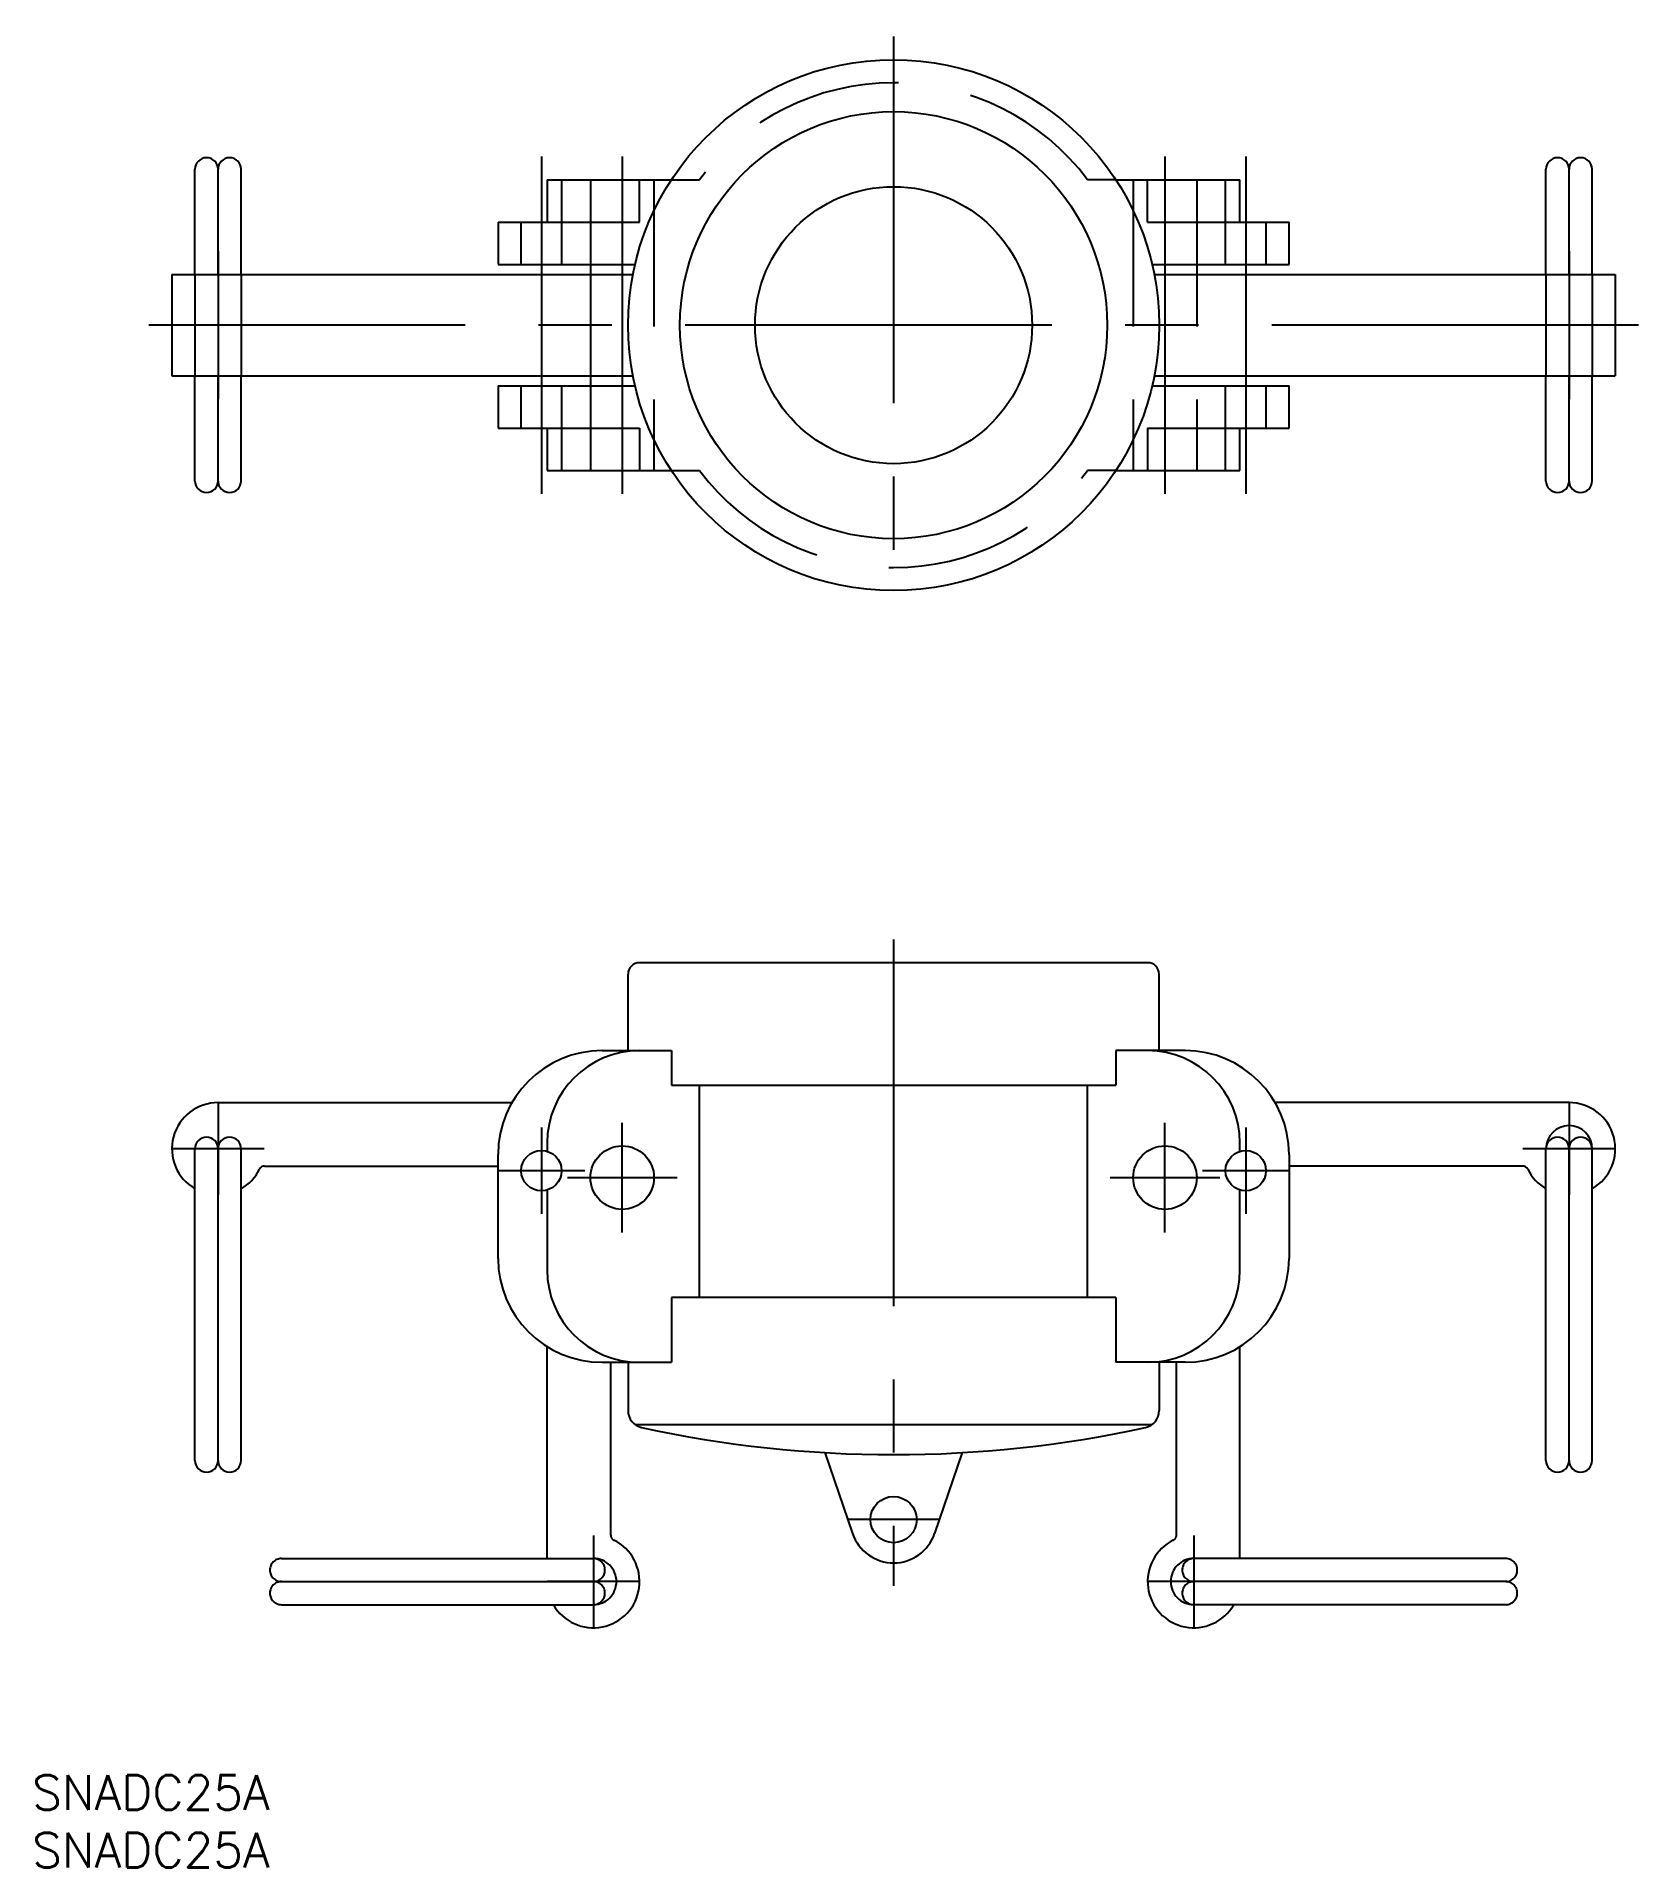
# Model space of a CAD drawing. Extents: x -74 to 64, y -134 to 25.
import ezdxf

# ---------------------------------------------------------------- set-up
doc = ezdxf.new("R2010")
doc.units = 0
for name, pattern in [('CENTER', [50.8, 31.75, -6.35, 6.35, -6.35]), ('DASHED', [19.05, 12.7, -6.35]), ('PHANTOM', [63.5, 31.75, -6.35, 6.35, -6.35, 6.35, -6.35])]:
    doc.linetypes.add(name, pattern=pattern)
doc.layers.get('0').update_dxf_attribs({"linetype": 'CONTINUOUS'})
doc.layers.add('CENTER', color=1, linetype='CONTINUOUS')
doc.styles.get("Standard").update_dxf_attribs({"font": 'txt.shx', "height": 3, "bigfont": 'bigfont.shx'})

msp = doc.modelspace()

# ---------------------------------------------------------------- linework, layer by layer
at = {"color": 7, "linetype": 'CONTINUOUS'}
for p, q in [((-60.5, 4.4), (-60.5, 13.51)), ((-58.5, 4.4), (-58.5, 13.51)), ((-56.5, 4.4), (-56.5, 13.51)), ((56.5, 4.4), (56.5, 13.51)), ((58.5, 4.4), (58.5, 13.51)), ((60.5, 4.4), (60.5, 13.51)), ((-30, 12.6), (-30, 8.92)), ((-30, 12.6), (-19.24, 12.6)), ((-22, 8.92), (-22, 12.6)), ((19.24, 12.6), (30, 12.6)), ((22, 8.92), (22, 12.6)), ((30, 8.92), (30, 12.6)), ((-34.25, 8.92), (-22, 8.92)), ((-34.25, 8.92), (-34.25, 5.25)), ((22, 8.92), (34.25, 8.92)), ((34.25, 5.25), (34.25, 8.92)), ((-34.25, 5.25), (-22.39, 5.25)), ((-26.25, 5.25), (-26.25, 4.4)), ((22.39, 5.25), (34.25, 5.25)), ((-62.5, 4.4), (-22.58, 4.4)), ((-62.5, 4.4), (-62.5, -4.4)), ((22.58, 4.4), (62.5, 4.4)), ((62.5, 4.4), (62.5, -4.4)), ((-62.5, -4.4), (-22.58, -4.4)), ((-60.5, -13.5), (-60.5, -4.4)), ((-58.5, -13.5), (-58.5, -4.4)), ((-56.5, -13.5), (-56.5, -4.4)), ((-26.25, -4.4), (-26.25, -5.25)), ((22.58, -4.4), (62.5, -4.4)), ((56.5, -13.5), (56.5, -4.4)), ((58.5, -13.5), (58.5, -4.4)), ((60.5, -13.5), (60.5, -4.4)), ((-34.25, -5.25), (-34.25, -8.93)), ((-34.25, -5.25), (-22.39, -5.25)), ((22.39, -5.25), (34.25, -5.25)), ((34.25, -8.93), (34.25, -5.25)), ((-34.25, -8.93), (-22, -8.93)), ((-30, -8.93), (-30, -12.6)), ((-22, -8.93), (-22, -12.6)), ((22, -8.93), (34.25, -8.93)), ((22, -8.93), (22, -12.6)), ((30, -12.6), (30, -8.93)), ((-30, -12.6), (-19.24, -12.6)), ((19.24, -12.6), (30, -12.6)), ((22, -55.23), (-22, -55.23)), ((-23, -62.85), (-23, -56.23)), ((23, -62.85), (23, -56.23)), ((-25.25, -62.85), (-19.24, -62.85)), ((-19.24, -62.85), (-19.24, -65.85)), ((19.24, -62.85), (19.24, -65.85)), ((25.25, -62.85), (19.24, -62.85)), ((-19.24, -65.85), (19.24, -65.85)), ((-16.8, -84.23), (-16.8, -65.85)), ((16.8, -84.23), (16.8, -65.85)), ((-58.5, -67.35), (-33.04, -67.35)), ((58.5, -67.35), (33.04, -67.35)), ((-60.5, -98.36), (-60.5, -71.35)), ((-58.5, -98.36), (-58.5, -71.35)), ((-56.5, -98.36), (-56.5, -71.35)), ((-30, -70.85), (-30, -71.57)), ((30, -71.57), (30, -70.85)), ((56.5, -98.36), (56.5, -71.35)), ((58.5, -98.36), (58.5, -71.35)), ((60.5, -98.36), (60.5, -71.35)), ((-54.47, -72.85), (-34.25, -72.85)), ((-34.25, -80.85), (-34.25, -71.85)), ((34.25, -71.85), (34.25, -80.85)), ((54.47, -72.85), (34.25, -72.85)), ((-30, -74.93), (-30, -81.85)), ((30, -81.85), (30, -74.93)), ((-19.24, -84.23), (-19.24, -89.85)), ((19.24, -84.23), (-19.24, -84.23)), ((19.24, -84.23), (19.24, -89.85)), ((-25.25, -89.85), (-19.24, -89.85)), ((-23, -89.85), (-23, -94.03)), ((25.25, -89.85), (19.24, -89.85)), ((23, -89.85), (23, -94.03)), ((-22.4, -95.23), (22.4, -95.23)), ((-5.94, -97.68), (-3.55, -104.69)), ((5.94, -97.68), (3.55, -104.69))]:
    msp.add_line(p, q, dxfattribs=at)
at = {"color": 3, "linetype": 'DASHED'}
for p, q in [((-28.75, 12.6), (-28.75, 5.25)), ((-26.25, 12.6), (-26.25, 5.25)), ((-20.75, 12.6), (-20.75, -12.6)), ((-19.24, 12.6), (-16.8, 12.6)), ((19.24, 12.6), (16.8, 12.6)), ((20.75, 12.6), (20.75, -12.6)), ((26.25, 12.6), (26.25, -12.6)), ((28.75, 5.25), (28.75, 12.6)), ((-32.25, 5.25), (-32.25, 8.92)), ((32.25, 8.92), (32.25, 5.25)), ((-60.5, 4.4), (-60.5, -4.4)), ((-58.5, 4.4), (-58.5, -4.4)), ((-56.5, 4.4), (-56.5, -4.4)), ((-26.25, 4.4), (-26.25, -4.4)), ((56.5, 4.4), (56.5, -4.4)), ((58.5, 4.4), (58.5, -4.4)), ((60.5, 4.4), (60.5, -4.4)), ((-32.25, -8.93), (-32.25, -5.25)), ((-28.75, -5.25), (-28.75, -12.6)), ((-26.25, -5.25), (-26.25, -12.6)), ((28.75, -12.6), (28.75, -5.25)), ((32.25, -5.25), (32.25, -8.93)), ((-19.24, -12.6), (-16.8, -12.6)), ((19.24, -12.6), (16.8, -12.6))]:
    msp.add_line(p, q, dxfattribs=at)
at = {"color": 3, "linetype": 'PHANTOM'}
for p, q in [((-30, -106.85), (-30, -88.49)), ((30, -106.85), (30, -88.49)), ((-24.5, -104.82), (-24.5, -89.85)), ((24.5, -104.82), (24.5, -89.85)), ((-26, -104.85), (-26, -112.85)), ((26, -104.85), (26, -112.85)), ((-53.01, -106.85), (-26, -106.85)), ((53.01, -106.85), (26, -106.85)), ((-53.01, -108.85), (-26, -108.85)), ((-22, -108.85), (-30, -108.85)), ((30, -108.85), (22, -108.85)), ((53.01, -108.85), (26, -108.85)), ((-53.01, -110.85), (-26, -110.85)), ((53.01, -110.85), (26, -110.85))]:
    msp.add_line(p, q, dxfattribs=at)
at = {"color": 7, "linetype": 'CONTINUOUS'}
for centre, radius in [((0, 0), 23), ((0, 0), 18.5), ((0, 0), 12), ((-23.5, -73.85), 2.75), ((23.5, -73.85), 2.75), ((-30.5, -73.25), 1.75), ((30.5, -73.25), 1.75), ((0, -103.48), 2)]:
    msp.add_circle(centre, radius, dxfattribs=at)
at = {"color": 3, "linetype": 'DASHED'}
for start, end in [(36.8699, 143.1301), (216.8699, 323.1301)]:
    msp.add_arc((0, 0), 21, start, end, dxfattribs=at)
at = {"color": 7, "linetype": 'CONTINUOUS'}
for centre, radius, start, end in [((-59.5, 13.51), 1, 0, 180), ((-57.5, 13.51), 1, 0, 180), ((57.5, 13.51), 1, 0, 180), ((59.5, 13.51), 1, 0, 180), ((-59.5, -13.5), 1, 180, 0), ((-57.5, -13.5), 1, 180, 0), ((57.5, -13.5), 1, 180, 360), ((59.5, -13.5), 1, 180, 0), ((-22, -56.23), 1, 90, 180), ((22, -56.23), 1, 0, 90), ((-25.25, -71.85), 9, 90, 180), ((-22, -70.85), 8, 90, 180), ((22, -70.85), 8, 0, 90), ((25.25, -71.85), 9, 0, 90), ((-58.5, -71.35), 4, 90, 240), ((58.5, -71.35), 4, 300, 90), ((58.5, -71.35), 2, 0, 180), ((-59.5, -71.35), 1, 0, 180), ((-57.5, -71.35), 1, 0, 180), ((57.5, -71.35), 1, 0, 180), ((59.5, -71.35), 1, 0, 180), ((-54.47, -73.35), 0.5, 90, 153.6122), ((54.47, -73.35), 0.5, 26.3878, 90), ((-58.5, -71.35), 4, 300, 333.6122), ((58.5, -71.35), 4, 206.3878, 240), ((-25.25, -80.85), 9, 180, 270), ((25.25, -80.85), 9, 270, 0), ((-22, -81.85), 8, 180, 270), ((22, -81.85), 8, 270, 0), ((-21.5, -94.03), 1.5, 180, 257.7093), ((21.5, -94.03), 1.5, 282.2907, 0), ((0, 4.65), 102.5, 257.7093, 282.2907), ((-59.5, -98.36), 1, 180, 0), ((-57.5, -98.36), 1, 180, 0), ((57.5, -98.36), 1, 180, 0), ((59.5, -98.36), 1, 180, 0), ((0, -103.48), 3.75, 198.8019, 341.1981)]:
    msp.add_arc(centre, radius, start, end, dxfattribs=at)
at = {"color": 3, "linetype": 'PHANTOM'}
for centre, radius, start, end in [((-26, -108.85), 4, 210, 63.6122), ((-24, -104.82), 0.5, 180, 243.6122), ((26, -108.85), 4, 116.3878, 330), ((24, -104.82), 0.5, 296.3878, 360), ((-53.01, -107.85), 1, 90, 270), ((-26, -108.85), 2, 270, 90), ((-26, -107.85), 1, 270, 90), ((26, -108.85), 2, 90, 270), ((26, -107.85), 1, 90, 270), ((53.01, -107.85), 1, 270, 90), ((-53.01, -109.85), 1, 90, 270), ((-26, -109.85), 1, 270, 90), ((26, -109.85), 1, 90, 270), ((53.01, -109.85), 1, 270, 90)]:
    msp.add_arc(centre, radius, start, end, dxfattribs=at)
at = {"layer": 'CENTER', "color": 1, "linetype": 'CENTER'}
for p, q in [((0, 25), (0, -25)), ((-30.5, 14.6), (-30.5, -14.6)), ((-23.5, 14.6), (-23.5, -14.6)), ((23.5, 14.6), (23.5, -14.6)), ((30.5, 14.6), (30.5, -14.6)), ((-58.5, 6.4), (-58.5, -6.4)), ((58.5, 6.4), (58.5, -6.4)), ((64.5, 0), (-64.5, 0)), ((0, -53.23), (0, -109.23)), ((-58.5, -67.35), (-58.5, -75.35)), ((58.5, -67.35), (58.5, -75.35)), ((-30.5, -69.5), (-30.5, -77)), ((-23.5, -78.6), (-23.5, -69.1)), ((23.5, -78.6), (23.5, -69.1)), ((30.5, -69.5), (30.5, -77)), ((-54.5, -71.35), (-62.5, -71.35)), ((62.5, -71.35), (54.5, -71.35)), ((-26.75, -73.25), (-34.25, -73.25)), ((-28.25, -73.85), (-18.75, -73.85)), ((18.75, -73.85), (28.25, -73.85)), ((34.25, -73.25), (26.75, -73.25)), ((4, -103.48), (-4, -103.48))]:
    msp.add_line(p, q, dxfattribs=at)

# ---------------------------------------------------------------- texts
at = {"color": 7, "linetype": 'CONTINUOUS'}
for p in [(-74.6, -128.61), (-74.6, -133.61)]:
    msp.add_text('SNADC25A', height=3, dxfattribs=at).set_placement(p)

doc.saveas('drawing.dxf')
